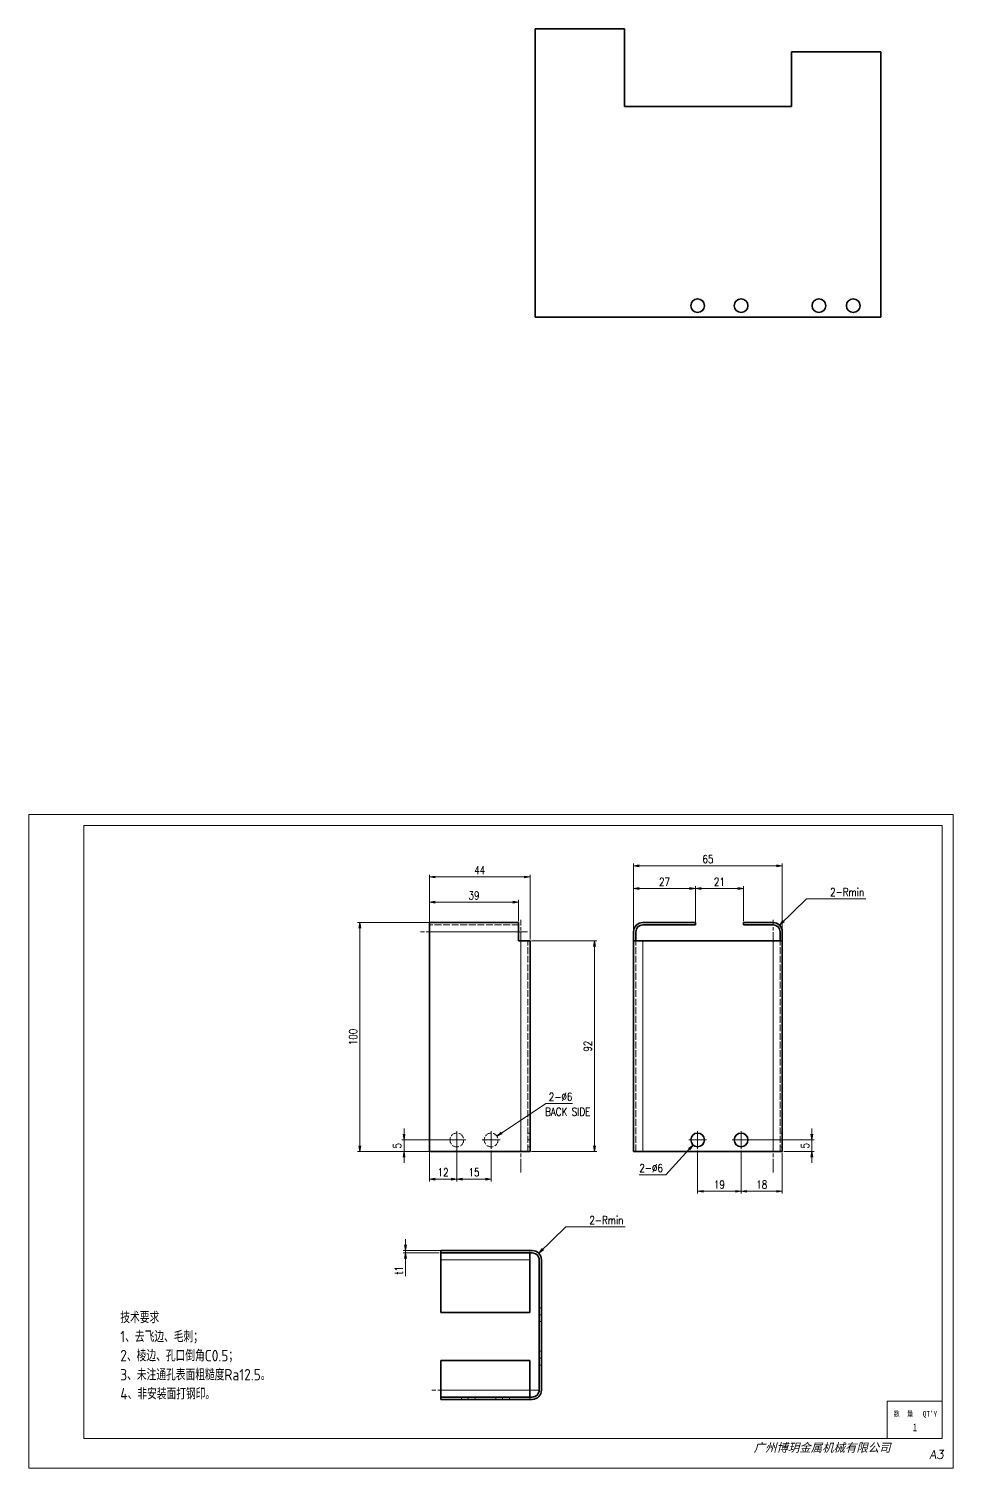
# Model space of a CAD drawing. Header units: millimetres. Extents: x 947 to 8432, y 980 to 2342.
# Drawn here: x 7590 to 7994, y 1550 to 2179 of the extents above; entities that cross this region are included whole.
import ezdxf
from ezdxf.enums import TextEntityAlignment as Align

# ---------------------------------------------------------------- set-up
doc = ezdxf.new("R2010")
doc.units = ezdxf.units.MM
doc.linetypes.add('AM_ISO02W050x2', pattern=[3.75, 3, -0.75])
doc.linetypes.add('AM_ISO08W050x2', pattern=[9, 6, -0.75, 1.5, -0.75])
for name, color, linetype, lineweight in [('DRAWING', 7, 'Continuous', 35), ('中心线', 2, 'AM_ISO08W050x2', 18), ('图框BY', 7, 'Continuous', 0), ('标注线', 3, 'Continuous', 18), ('粗实线', 7, 'Continuous', 35), ('细实线', 3, 'Continuous', 18), ('虚线', 1, 'AM_ISO02W050x2', 18)]:
    doc.layers.add(name, color=color, linetype=linetype, lineweight=lineweight)
doc.styles.add('DIM', font='romans.shx', dxfattribs={"width": 0.8, "bigfont": 'bigfont.shx'})
doc.styles.add('STYLE1', font='')
doc.styles.add('国标', font='simfang.ttf', dxfattribs={"width": 0.8})
doc.styles.add('机械长仿宋', font='gbenor.shx', dxfattribs={"height": 1, "bigfont": 'gbcbig.shx'})
doc.styles.add('标题字', font='romand.shx', dxfattribs={"oblique": 10, "bigfont": 'bigfont.shx'})
doc.styles.get('STYLE1').set_extended_font_data('SimSun')
doc.dimstyles.new('XR 1-1', dxfattribs={"dimtxt": 3.5, "dimasz": 2.5, "dimexe": 1, "dimexo": 0.625, "dimgap": 1.2, "dimtad": 1, "dimtoh": 1, "dimdsep": 46, "dimtxsty": 'DIM', "dimblk": 'OPEN', "dimcen": 0, "dimclrd": 8, "dimclre": 8, "dimclrt": 2, "dimazin": 2, "dimtfac": 0.5, "dimtmove": 0, "dimatfit": 3, "dimldrblk": 'OPEN', "dimfxl": 1, "dimtolj": 2, "dimlwd": 18, "dimlwe": 18, "dimarcsym": 0})
doc.dimstyles.new('XR 1-1$0', dxfattribs={"dimtxt": 3.5, "dimasz": 2.5, "dimexe": 1, "dimexo": 0.625, "dimgap": 1.2, "dimtad": 1, "dimzin": 9, "dimdsep": 46, "dimtxsty": 'DIM', "dimblk": 'OPEN', "dimcen": 0, "dimclrd": 8, "dimclre": 8, "dimclrt": 2, "dimazin": 2, "dimtfac": 0.5, "dimtmove": 0, "dimatfit": 3, "dimldrblk": 'OPEN', "dimfxl": 1, "dimtolj": 2, "dimlwd": 18, "dimlwe": 18, "dimarcsym": 0})
doc.dimstyles.new('XR 1-1$3', dxfattribs={"dimtxt": 3.5, "dimasz": 2.5, "dimexe": 1, "dimexo": 0.625, "dimgap": 1.2, "dimtad": 1, "dimtoh": 1, "dimdsep": 46, "dimtxsty": 'DIM', "dimblk": 'OPEN', "dimcen": 0, "dimclrd": 8, "dimclre": 8, "dimclrt": 2, "dimazin": 2, "dimtfac": 0.5, "dimtofl": 0, "dimtmove": 0, "dimatfit": 3, "dimldrblk": 'OPEN', "dimfxl": 1, "dimtolj": 2, "dimlwd": 18, "dimlwe": 18, "dimarcsym": 0})

# ---------------------------------------------------------------- blocks, each defined once
blk = doc.blocks.new('_Open')
at = {"color": 0, "linetype": 'ByBlock', "lineweight": -2}
for p, q in [((-1, 0.17), (0, 0)), ((-1, -0.17), (0, 0)), ((0, 0), (-1, 0))]:
    blk.add_line(p, q, dxfattribs=at)
blk = doc.blocks.new('*D362')
at = {"layer": '标注线', "color": 8, "lineweight": 18, "transparency": 16777216}
for p, q in [((7765.09, 1789.06), (7765.09, 1809.37)), ((7806.59, 1808.37), (7767.59, 1808.37)), ((7809.09, 1781.06), (7809.09, 1809.37))]:
    blk.add_line(p, q, dxfattribs=at)
at = {"layer": '标注线', "color": 8, "lineweight": 18, "transparency": 16777216, "xscale": 2.5, "yscale": 2.5, "zscale": 2.5, "rotation": 180}
blk.add_blockref('_Open', (7765.09, 1808.37), dxfattribs=at)
at = {"layer": '标注线', "color": 8, "lineweight": 18, "transparency": 16777216, "xscale": 2.5, "yscale": 2.5, "zscale": 2.5}
blk.add_blockref('_Open', (7809.09, 1808.37), dxfattribs=at)
at = {"layer": '标注线', "color": 2, "transparency": 16777216, "insert": (7787.09, 1811.32), "char_height": 3.5, "attachment_point": 5, "style": 'DIM'}
blk.add_mtext('\\A2;44', dxfattribs=at)
blk = doc.blocks.new('*D363')
at = {"layer": '标注线', "color": 8, "lineweight": 18, "transparency": 16777216}
for p, q in [((7854.35, 1785.06), (7854.35, 1804.29)), ((7856.85, 1803.29), (7878.85, 1803.29)), ((7881.35, 1789.06), (7881.35, 1804.29))]:
    blk.add_line(p, q, dxfattribs=at)
at = {"layer": '标注线', "color": 8, "lineweight": 18, "transparency": 16777216, "xscale": 2.5, "yscale": 2.5, "zscale": 2.5, "rotation": 180}
blk.add_blockref('_Open', (7854.35, 1803.29), dxfattribs=at)
at = {"layer": '标注线', "color": 8, "lineweight": 18, "transparency": 16777216, "xscale": 2.5, "yscale": 2.5, "zscale": 2.5}
blk.add_blockref('_Open', (7881.35, 1803.29), dxfattribs=at)
at = {"layer": '标注线', "color": 2, "transparency": 16777216, "insert": (7867.85, 1806.24), "char_height": 3.5, "attachment_point": 5, "style": 'DIM'}
blk.add_mtext('\\A2;27', dxfattribs=at)
blk = doc.blocks.new('*D364')
at = {"layer": '标注线', "color": 8, "lineweight": 18, "transparency": 16777216}
for p, q in [((7881.35, 1788.06), (7881.35, 1804.29)), ((7883.85, 1803.29), (7899.85, 1803.29)), ((7902.35, 1789.06), (7902.35, 1804.29))]:
    blk.add_line(p, q, dxfattribs=at)
at = {"layer": '标注线', "color": 8, "lineweight": 18, "transparency": 16777216, "xscale": 2.5, "yscale": 2.5, "zscale": 2.5, "rotation": 180}
blk.add_blockref('_Open', (7881.35, 1803.29), dxfattribs=at)
at = {"layer": '标注线', "color": 8, "lineweight": 18, "transparency": 16777216, "xscale": 2.5, "yscale": 2.5, "zscale": 2.5}
blk.add_blockref('_Open', (7902.35, 1803.29), dxfattribs=at)
at = {"layer": '标注线', "color": 2, "transparency": 16777216, "insert": (7891.85, 1806.24), "char_height": 3.5, "attachment_point": 5, "style": 'DIM'}
blk.add_mtext('\\A2;21', dxfattribs=at)
blk = doc.blocks.new('*D365')
at = {"layer": '标注线', "color": 8, "lineweight": 18, "transparency": 16777216}
for p, q in [((7854.35, 1785.06), (7854.35, 1814.23)), ((7916.85, 1813.23), (7856.85, 1813.23)), ((7919.35, 1783.67), (7919.35, 1814.23))]:
    blk.add_line(p, q, dxfattribs=at)
at = {"layer": '标注线', "color": 8, "lineweight": 18, "transparency": 16777216, "xscale": 2.5, "yscale": 2.5, "zscale": 2.5, "rotation": 180}
blk.add_blockref('_Open', (7854.35, 1813.23), dxfattribs=at)
at = {"layer": '标注线', "color": 8, "lineweight": 18, "transparency": 16777216, "xscale": 2.5, "yscale": 2.5, "zscale": 2.5}
blk.add_blockref('_Open', (7919.35, 1813.23), dxfattribs=at)
at = {"layer": '标注线', "color": 2, "transparency": 16777216, "insert": (7886.85, 1816.18), "char_height": 3.5, "attachment_point": 5, "style": 'DIM'}
blk.add_mtext('\\A2;65', dxfattribs=at)
blk = doc.blocks.new('*D366')
at = {"layer": '标注线', "color": 8, "lineweight": 18, "transparency": 16777216}
for p, q in [((7767.05, 1788.44), (7733.7, 1788.44)), ((7734.7, 1785.94), (7734.7, 1690.94)), ((7767.05, 1688.44), (7733.7, 1688.44))]:
    blk.add_line(p, q, dxfattribs=at)
at = {"layer": '标注线', "color": 8, "lineweight": 18, "transparency": 16777216, "xscale": 2.5, "yscale": 2.5, "zscale": 2.5}
for p, rotation in [((7734.7, 1788.44), 90), ((7734.7, 1688.44), 270)]:
    blk.add_blockref('_Open', p, dxfattribs=dict(at, rotation=rotation))
at = {"layer": '标注线', "color": 2, "transparency": 16777216, "insert": (7731.75, 1738.44), "char_height": 3.5, "attachment_point": 5, "rotation": 90, "style": 'DIM'}
blk.add_mtext('\\A2;100', dxfattribs=at)
blk = doc.blocks.new('*D367')
at = {"layer": '标注线', "color": 8, "lineweight": 18, "transparency": 16777216}
for p, q in [((7777.09, 1696.71), (7777.09, 1675.36)), ((7765.09, 1689.35), (7765.09, 1675.36)), ((7774.59, 1676.36), (7767.59, 1676.36))]:
    blk.add_line(p, q, dxfattribs=at)
at = {"layer": '标注线', "color": 8, "lineweight": 18, "transparency": 16777216, "xscale": 2.5, "yscale": 2.5, "zscale": 2.5, "rotation": 180}
blk.add_blockref('_Open', (7765.09, 1676.36), dxfattribs=at)
at = {"layer": '标注线', "color": 8, "lineweight": 18, "transparency": 16777216, "xscale": 2.5, "yscale": 2.5, "zscale": 2.5}
blk.add_blockref('_Open', (7777.09, 1676.36), dxfattribs=at)
at = {"layer": '标注线', "color": 2, "transparency": 16777216, "insert": (7771.09, 1679.31), "char_height": 3.5, "attachment_point": 5, "style": 'DIM'}
blk.add_mtext('\\A2;12', dxfattribs=at)
blk = doc.blocks.new('*D368')
at = {"layer": '标注线', "color": 8, "lineweight": 18, "transparency": 16777216}
for p, q in [((7754, 1695.94), (7754, 1698.44)), ((7773.46, 1693.44), (7753, 1693.44)), ((7754, 1693.44), (7754, 1688.44)), ((7771.98, 1688.44), (7753, 1688.44)), ((7754, 1685.94), (7754, 1683.44))]:
    blk.add_line(p, q, dxfattribs=at)
at = {"layer": '标注线', "color": 8, "lineweight": 18, "transparency": 16777216, "xscale": 2.5, "yscale": 2.5, "zscale": 2.5}
for p, rotation in [((7754, 1693.44), 270), ((7754, 1688.44), 90)]:
    blk.add_blockref('_Open', p, dxfattribs=dict(at, rotation=rotation))
at = {"layer": '标注线', "color": 2, "transparency": 16777216, "insert": (7751.05, 1690.94), "char_height": 3.5, "attachment_point": 5, "rotation": 90, "style": 'DIM'}
blk.add_mtext('\\A2;5', dxfattribs=at)
blk = doc.blocks.new('*D369')
at = {"layer": '标注线', "color": 8, "lineweight": 18, "transparency": 16777216}
for p, q in [((7777.09, 1688.91), (7777.09, 1675.36)), ((7792.09, 1688.91), (7792.09, 1675.36)), ((7779.59, 1676.36), (7789.59, 1676.36))]:
    blk.add_line(p, q, dxfattribs=at)
at = {"layer": '标注线', "color": 8, "lineweight": 18, "transparency": 16777216, "xscale": 2.5, "yscale": 2.5, "zscale": 2.5, "rotation": 180}
blk.add_blockref('_Open', (7777.09, 1676.36), dxfattribs=at)
at = {"layer": '标注线', "color": 8, "lineweight": 18, "transparency": 16777216, "xscale": 2.5, "yscale": 2.5, "zscale": 2.5}
blk.add_blockref('_Open', (7792.09, 1676.36), dxfattribs=at)
at = {"layer": '标注线', "color": 2, "transparency": 16777216, "insert": (7784.59, 1679.31), "char_height": 3.5, "attachment_point": 5, "style": 'DIM'}
blk.add_mtext('\\A2;15', dxfattribs=at)
blk = doc.blocks.new('*D370')
at = {"layer": '标注线', "color": 8, "lineweight": 18, "transparency": 16777216}
for p, q in [((7815.99, 1709.37), (7796.67, 1696.49)), ((7827.72, 1709.37), (7815.99, 1709.37))]:
    blk.add_line(p, q, dxfattribs=at)
at = {"layer": '标注线', "color": 8, "lineweight": 18, "transparency": 16777216, "xscale": 2.5, "yscale": 2.5, "zscale": 2.5, "rotation": 213.696603176848}
blk.add_blockref('_Open', (7794.59, 1695.1), dxfattribs=at)
at = {"layer": '标注线', "color": 2, "transparency": 16777216, "insert": (7822.45, 1712.32), "char_height": 3.5, "attachment_point": 5, "style": 'DIM'}
blk.add_mtext('\\A2;2-%%c6', dxfattribs=at)
blk = doc.blocks.new('*D371')
at = {"layer": '标注线', "color": 8, "lineweight": 18, "transparency": 16777216}
for p, q in [((7765.09, 1788.06), (7765.09, 1798.34)), ((7767.59, 1797.34), (7801.59, 1797.34)), ((7804.09, 1789.06), (7804.09, 1798.34))]:
    blk.add_line(p, q, dxfattribs=at)
at = {"layer": '标注线', "color": 8, "lineweight": 18, "transparency": 16777216, "xscale": 2.5, "yscale": 2.5, "zscale": 2.5, "rotation": 180}
blk.add_blockref('_Open', (7765.09, 1797.34), dxfattribs=at)
at = {"layer": '标注线', "color": 8, "lineweight": 18, "transparency": 16777216, "xscale": 2.5, "yscale": 2.5, "zscale": 2.5}
blk.add_blockref('_Open', (7804.09, 1797.34), dxfattribs=at)
at = {"layer": '标注线', "color": 2, "transparency": 16777216, "insert": (7784.59, 1800.29), "char_height": 3.5, "attachment_point": 5, "style": 'DIM'}
blk.add_mtext('\\A2;39', dxfattribs=at)
blk = doc.blocks.new('*D372')
at = {"layer": '标注线', "color": 8, "lineweight": 18, "transparency": 16777216}
for p, q in [((7809.71, 1780.44), (7838.23, 1780.44)), ((7837.23, 1777.94), (7837.23, 1690.94)), ((7809.71, 1688.44), (7838.23, 1688.44))]:
    blk.add_line(p, q, dxfattribs=at)
at = {"layer": '标注线', "color": 8, "lineweight": 18, "transparency": 16777216, "xscale": 2.5, "yscale": 2.5, "zscale": 2.5}
for p, rotation in [((7837.23, 1780.44), 90), ((7837.23, 1688.44), 270)]:
    blk.add_blockref('_Open', p, dxfattribs=dict(at, rotation=rotation))
at = {"layer": '标注线', "color": 2, "transparency": 16777216, "insert": (7834.28, 1734.44), "char_height": 3.5, "attachment_point": 5, "rotation": 90, "style": 'DIM'}
blk.add_mtext('\\A2;92', dxfattribs=at)
blk = doc.blocks.new('*D373')
at = {"layer": '标注线', "color": 8, "lineweight": 18, "transparency": 16777216}
for p, q in [((7901.35, 1688.91), (7901.35, 1670)), ((7919.35, 1687.81), (7919.35, 1670)), ((7916.85, 1671), (7903.85, 1671))]:
    blk.add_line(p, q, dxfattribs=at)
at = {"layer": '标注线', "color": 8, "lineweight": 18, "transparency": 16777216, "xscale": 2.5, "yscale": 2.5, "zscale": 2.5, "rotation": 180}
blk.add_blockref('_Open', (7901.35, 1671), dxfattribs=at)
at = {"layer": '标注线', "color": 8, "lineweight": 18, "transparency": 16777216, "xscale": 2.5, "yscale": 2.5, "zscale": 2.5}
blk.add_blockref('_Open', (7919.35, 1671), dxfattribs=at)
at = {"layer": '标注线', "color": 2, "transparency": 16777216, "insert": (7910.35, 1673.95), "char_height": 3.5, "attachment_point": 5, "style": 'DIM'}
blk.add_mtext('\\A2;18', dxfattribs=at)
blk = doc.blocks.new('*D374')
at = {"layer": '标注线', "color": 8, "lineweight": 18, "transparency": 16777216}
for p, q in [((7882.35, 1688.91), (7882.35, 1670)), ((7901.35, 1688.91), (7901.35, 1670)), ((7898.85, 1671), (7884.85, 1671))]:
    blk.add_line(p, q, dxfattribs=at)
at = {"layer": '标注线', "color": 8, "lineweight": 18, "transparency": 16777216, "xscale": 2.5, "yscale": 2.5, "zscale": 2.5, "rotation": 180}
blk.add_blockref('_Open', (7882.35, 1671), dxfattribs=at)
at = {"layer": '标注线', "color": 8, "lineweight": 18, "transparency": 16777216, "xscale": 2.5, "yscale": 2.5, "zscale": 2.5}
blk.add_blockref('_Open', (7901.35, 1671), dxfattribs=at)
at = {"layer": '标注线', "color": 2, "transparency": 16777216, "insert": (7891.85, 1673.95), "char_height": 3.5, "attachment_point": 5, "style": 'DIM'}
blk.add_mtext('\\A2;19', dxfattribs=at)
blk = doc.blocks.new('*D375')
at = {"layer": '标注线', "color": 8, "lineweight": 18, "transparency": 16777216}
for p, q in [((7932.25, 1695.94), (7932.25, 1698.44)), ((7904.98, 1693.44), (7933.25, 1693.44)), ((7932.25, 1688.44), (7932.25, 1693.44)), ((7919.98, 1688.44), (7933.25, 1688.44)), ((7932.25, 1685.94), (7932.25, 1683.44))]:
    blk.add_line(p, q, dxfattribs=at)
at = {"layer": '标注线', "color": 8, "lineweight": 18, "transparency": 16777216, "xscale": 2.5, "yscale": 2.5, "zscale": 2.5}
for p, rotation in [((7932.25, 1693.44), 270), ((7932.25, 1688.44), 90)]:
    blk.add_blockref('_Open', p, dxfattribs=dict(at, rotation=rotation))
at = {"layer": '标注线', "color": 2, "transparency": 16777216, "insert": (7929.3, 1690.94), "char_height": 3.5, "attachment_point": 5, "rotation": 90, "style": 'DIM'}
blk.add_mtext('\\A2;5', dxfattribs=at)
blk = doc.blocks.new('*D376')
at = {"layer": '标注线', "color": 8, "lineweight": 18, "transparency": 16777216}
for p, q in [((7868.5, 1678.21), (7878.65, 1689.37)), ((7856.77, 1678.21), (7868.5, 1678.21))]:
    blk.add_line(p, q, dxfattribs=at)
at = {"layer": '标注线', "color": 8, "lineweight": 18, "transparency": 16777216, "xscale": 2.5, "yscale": 2.5, "zscale": 2.5, "rotation": 47.70245945421063}
blk.add_blockref('_Open', (7880.33, 1691.22), dxfattribs=at)
at = {"layer": '标注线', "color": 2, "transparency": 16777216, "insert": (7862.03, 1681.16), "char_height": 3.5, "attachment_point": 5, "style": 'DIM'}
blk.add_mtext('\\A2;2-%%c6', dxfattribs=at)
blk = doc.blocks.new('BB')
at = {"layer": '标注线', "style": 'DIM', "width": 0.8}
blk.add_text('BACK SIDE', height=3.5, dxfattribs=at).set_placement((-0.43, -5.73))
blk = doc.blocks.new('*D377')
at = {"layer": '标注线', "color": 8, "lineweight": 18, "transparency": 16777216}
for p, q in [((7754.7, 1647.6), (7754.7, 1650.1)), ((7770.78, 1645.1), (7753.7, 1645.1)), ((7769.44, 1644.1), (7753.7, 1644.1)), ((7754.7, 1645.1), (7754.7, 1644.1)), ((7754.7, 1641.6), (7754.7, 1633.9))]:
    blk.add_line(p, q, dxfattribs=at)
at = {"layer": '标注线', "color": 8, "lineweight": 18, "transparency": 16777216, "xscale": 2.5, "yscale": 2.5, "zscale": 2.5}
for p, rotation in [((7754.7, 1645.1), 270), ((7754.7, 1644.1), 90)]:
    blk.add_blockref('_Open', p, dxfattribs=dict(at, rotation=rotation))
at = {"layer": '标注线', "color": 2, "transparency": 16777216, "insert": (7751.75, 1636.5), "char_height": 3.5, "attachment_point": 5, "rotation": 90, "style": 'DIM'}
blk.add_mtext('\\A2;{\\Fromans,bigfont|c134;t}1', dxfattribs=at)

msp = doc.modelspace()

# ---------------------------------------------------------------- linework, layer by layer
at = {"layer": 'DRAWING'}
for p, q in [((7811.353, 2179.044), (7811.353, 2156.044)), ((7811.353, 2179.044), (7850.353, 2179.044)), ((7850.353, 2179.044), (7850.353, 2156.044)), ((7923.353, 2169.044), (7923.353, 2156.044)), ((7962.353, 2169.044), (7923.353, 2169.044)), ((7962.353, 2149.044), (7962.353, 2169.044)), ((7811.353, 2152.044), (7811.353, 2156.044)), ((7811.353, 2153.044), (7811.353, 2149.044)), ((7811.353, 2152.044), (7811.353, 2151.044)), ((7850.353, 2149.044), (7850.353, 2156.044)), ((7923.353, 2145.044), (7923.353, 2156.044)), ((7811.353, 2053.044), (7811.353, 2149.044)), ((7850.353, 2145.044), (7850.353, 2149.044)), ((7851.353, 2145.044), (7850.353, 2145.044)), ((7858.353, 2145.044), (7851.353, 2145.044)), ((7916.353, 2145.044), (7858.353, 2145.044)), ((7920.353, 2145.044), (7916.353, 2145.044)), ((7918.353, 2145.044), (7922.353, 2145.044)), ((7922.353, 2145.044), (7923.353, 2145.044)), ((7962.353, 2053.044), (7962.353, 2149.044)), ((7851.353, 2053.044), (7811.353, 2053.044)), ((7922.353, 2053.044), (7851.353, 2053.044)), ((7922.353, 2053.044), (7962.353, 2053.044))]:
    msp.add_line(p, q, dxfattribs=at)
for centre in [(7882.353, 2058.044), (7901.353, 2058.044), (7935.353, 2058.044), (7950.353, 2058.044)]:
    msp.add_circle(centre, 3, dxfattribs=at)
at = {"layer": '中心线'}
for p, q in [((7805.09, 1679.238), (7805.09, 1789.638)), ((7915.353, 1679.238), (7915.353, 1789.638)), ((7807.99, 1784.438), (7761.189, 1784.438)), ((7812.969, 1584.1), (7766.168, 1584.1))]:
    msp.add_line(p, q, dxfattribs=at)
at = {"layer": '中心线', "ltscale": 0.194995}
for p, q in [((7780.989, 1693.438), (7773.19, 1693.438)), ((7795.989, 1693.438), (7788.19, 1693.438)), ((7886.253, 1693.438), (7878.453, 1693.438)), ((7905.253, 1693.438), (7897.453, 1693.438))]:
    msp.add_line(p, q, dxfattribs=at)
at = {"layer": '中心线', "ltscale": 0.195001}
for p, q in [((7777.09, 1697.338), (7777.09, 1689.538)), ((7792.09, 1697.338), (7792.09, 1689.538)), ((7882.353, 1697.338), (7882.353, 1689.538)), ((7901.353, 1697.338), (7901.353, 1689.538))]:
    msp.add_line(p, q, dxfattribs=at)
at = {"layer": '中心线', "ltscale": 0.030017}
for p, q in [((7809.19, 1693.438), (7807.989, 1693.438)), ((7919.453, 1693.438), (7918.253, 1693.438)), ((7814.169, 1617.1), (7812.968, 1617.1)), ((7814.169, 1598.1), (7812.968, 1598.1))]:
    msp.add_line(p, q, dxfattribs=at)
at = {"layer": '中心线', "ltscale": 0.029999}
for p, q in [((7782.069, 1580), (7782.069, 1581.2)), ((7797.069, 1580), (7797.069, 1581.2))]:
    msp.add_line(p, q, dxfattribs=at)
at = {"layer": '图框BY'}
msp.add_lwpolyline([(7994.051, 1835.722), (7590, 1835.722), (7590, 1550), (7994.051, 1550)], close=True, dxfattribs=at)
for points in [[(7614.051, 1830.911), (7614.051, 1562.987), (7989.241, 1562.987), (7989.241, 1830.911), (7614.051, 1830.911)], [(7965.19, 1562.987), (7965.19, 1579.342), (7989.241, 1579.342)]]:
    msp.add_lwpolyline(points, dxfattribs=at)
at = {"layer": '粗实线', "ltscale": 0.1}
for p, q in [((7765.09, 1788.438), (7765.09, 1784.438)), ((7804.09, 1784.438), (7804.09, 1788.438)), ((7804.09, 1780.438), (7804.09, 1784.438)), ((7809.09, 1780.438), (7805.09, 1780.438)), ((7854.353, 1780.438), (7854.353, 1784.438)), ((7858.353, 1780.438), (7854.353, 1780.438)), ((7855.353, 1780.438), (7855.353, 1784.438)), ((7919.353, 1780.438), (7915.353, 1780.438)), ((7918.353, 1780.438), (7918.353, 1784.438)), ((7919.353, 1780.438), (7919.353, 1784.438)), ((7809.09, 1688.438), (7805.09, 1688.438)), ((7858.353, 1688.438), (7854.353, 1688.438)), ((7919.353, 1688.438), (7915.353, 1688.438))]:
    msp.add_line(p, q, dxfattribs=at)
at = {"layer": '粗实线'}
for p, q in [((7804.09, 1788.438), (7765.09, 1788.438)), ((7881.353, 1788.438), (7858.353, 1788.438)), ((7881.353, 1787.438), (7858.353, 1787.438)), ((7765.09, 1688.438), (7765.09, 1784.438)), ((7809.09, 1688.438), (7809.09, 1780.438)), ((7854.353, 1688.438), (7854.353, 1780.438)), ((7915.353, 1780.438), (7858.353, 1780.438)), ((7919.353, 1688.438), (7919.353, 1780.438)), ((7805.09, 1688.438), (7765.09, 1688.438)), ((7915.353, 1688.438), (7858.353, 1688.438)), ((7810.069, 1645.1), (7770.069, 1645.1)), ((7770.069, 1644.1), (7810.069, 1644.1)), ((7770.069, 1618.1), (7770.069, 1641.1)), ((7809.069, 1618.1), (7809.069, 1641.1)), ((7813.069, 1584.1), (7813.069, 1641.1)), ((7814.069, 1584.1), (7814.069, 1641.1)), ((7770.069, 1618.1), (7809.069, 1618.1)), ((7770.069, 1597.1), (7809.069, 1597.1)), ((7770.069, 1581.1), (7810.069, 1581.1)), ((7810.069, 1580.1), (7770.069, 1580.1))]:
    msp.add_line(p, q, dxfattribs=at)
at = {"layer": '粗实线', "ltscale": 0.025}
for p, q in [((7881.353, 1788.438), (7881.353, 1787.438)), ((7902.353, 1788.438), (7902.353, 1787.438)), ((7805.09, 1780.438), (7804.09, 1780.438)), ((7770.069, 1644.1), (7770.069, 1645.1)), ((7770.069, 1580.1), (7770.069, 1581.1))]:
    msp.add_line(p, q, dxfattribs=at)
at = {"layer": '粗实线', "ltscale": 0.325}
for p, q in [((7902.353, 1788.438), (7915.353, 1788.438)), ((7902.353, 1787.438), (7915.353, 1787.438)), ((7770.069, 1584.1), (7770.069, 1597.1)), ((7809.069, 1597.1), (7809.069, 1584.1))]:
    msp.add_line(p, q, dxfattribs=at)
at = {"layer": '粗实线', "ltscale": 0.075}
for p, q in [((7770.069, 1644.1), (7770.069, 1641.1)), ((7809.069, 1641.1), (7809.069, 1644.1))]:
    msp.add_line(p, q, dxfattribs=at)
at = {"layer": '粗实线', "ltscale": 0.053033}
for p, q in [((7770.069, 1581.979), (7770.069, 1584.1)), ((7809.069, 1584.1), (7809.069, 1581.979))]:
    msp.add_line(p, q, dxfattribs=at)
at = {"layer": '粗实线', "ltscale": 0.021967}
for p, q in [((7770.069, 1581.1), (7770.069, 1581.979)), ((7809.069, 1581.979), (7809.069, 1581.1))]:
    msp.add_line(p, q, dxfattribs=at)
at = {"layer": '粗实线'}
for centre in [(7882.353, 1693.438), (7901.353, 1693.438)]:
    msp.add_circle(centre, 3, dxfattribs=at)
for centre, radius, start, end in [((7858.353, 1784.438), 4, 90.000003, 180.000005), ((7858.353, 1784.438), 3, 90.000003, 180.000005), ((7915.353, 1784.438), 4, 0, 90.000003), ((7915.353, 1784.438), 3, 0, 90.000003), ((7810.069, 1641.1), 4, 0, 90.000003), ((7810.069, 1641.1), 3, 0, 90.000003), ((7810.069, 1584.1), 4, 269.999997, 0), ((7810.069, 1584.1), 3, 269.999997, 0)]:
    msp.add_arc(centre, radius, start, end, dxfattribs=at)
at = {"layer": '细实线'}
for p, q in [((7804.09, 1784.438), (7765.09, 1784.438)), ((7805.09, 1688.438), (7805.09, 1780.438)), ((7858.353, 1688.438), (7858.353, 1780.438)), ((7915.353, 1688.438), (7915.353, 1780.438)), ((7809.069, 1641.1), (7770.069, 1641.1)), ((7809.069, 1584.1), (7770.069, 1584.1))]:
    msp.add_line(p, q, dxfattribs=at)
at = {"layer": '虚线'}
for p, q in [((7804.09, 1787.438), (7765.09, 1787.438)), ((7804.09, 1784.438), (7765.09, 1784.438)), ((7804.09, 1784.438), (7765.09, 1784.438)), ((7804.09, 1784.438), (7765.09, 1784.438)), ((7805.09, 1688.438), (7805.09, 1780.438)), ((7805.09, 1688.438), (7805.09, 1780.438)), ((7805.09, 1688.438), (7805.09, 1780.438)), ((7808.09, 1688.438), (7808.09, 1780.438)), ((7855.353, 1688.438), (7855.353, 1780.438)), ((7858.353, 1688.438), (7858.353, 1780.438)), ((7915.353, 1688.438), (7915.353, 1780.438)), ((7918.353, 1688.438), (7918.353, 1780.438)), ((7809.069, 1641.1), (7770.069, 1641.1)), ((7809.069, 1584.1), (7770.069, 1584.1))]:
    msp.add_line(p, q, dxfattribs=at)
at = {"layer": '虚线', "ltscale": 0.025}
for p, q in [((7809.09, 1696.438), (7808.09, 1696.438)), ((7809.09, 1696.438), (7808.09, 1696.438)), ((7919.353, 1696.438), (7918.353, 1696.438)), ((7919.353, 1696.438), (7918.353, 1696.438)), ((7809.09, 1690.438), (7808.09, 1690.438)), ((7809.09, 1690.438), (7808.09, 1690.438)), ((7919.353, 1690.438), (7918.353, 1690.438)), ((7919.353, 1690.438), (7918.353, 1690.438)), ((7809.069, 1644.1), (7809.069, 1645.1)), ((7814.069, 1620.1), (7813.069, 1620.1)), ((7814.069, 1614.1), (7813.069, 1614.1)), ((7814.069, 1601.1), (7813.069, 1601.1)), ((7814.069, 1595.1), (7813.069, 1595.1)), ((7779.069, 1580.1), (7779.069, 1581.1)), ((7785.069, 1580.1), (7785.069, 1581.1)), ((7794.069, 1580.1), (7794.069, 1581.1)), ((7800.069, 1580.1), (7800.069, 1581.1)), ((7809.069, 1580.1), (7809.069, 1581.1))]:
    msp.add_line(p, q, dxfattribs=at)
at = {"layer": '虚线'}
for centre in [(7777.09, 1693.438), (7792.09, 1693.438)]:
    msp.add_circle(centre, 3, dxfattribs=at)

# ---------------------------------------------------------------- block references
at = {"layer": '标注线'}
msp.add_blockref('BB', (7816.1, 1709.75), dxfattribs=at)

# ---------------------------------------------------------------- texts
at = {"layer": '图框BY', "style": '国标', "width": 0.8}
for s, p in [('数  量', (7968.01, 1572.577)), ("QT'Y ", (7980.76, 1572.577))]:
    msp.add_text(s, height=2.4051, dxfattribs=at).set_placement(p)
msp.add_text('1', height=3.367, dxfattribs=at).set_placement((7977.318, 1566.163), align=Align.CENTER)
at = {"layer": '图框BY', "lineweight": -3, "style": 'STYLE1', "oblique": 15}
msp.add_text('广州博玥金属机械有限公司', height=3.6557, dxfattribs=at).set_placement((7906.861, 1557.147))
at = {"layer": '图框BY', "style": '标题字', "oblique": 10}
msp.add_text('A3', height=3.8481, dxfattribs=at).set_placement((7986.755, 1556.025), align=Align.MIDDLE)
at = {"layer": '标注线', "color": 2, "char_height": 3.5, "attachment_point": 7, "style": 'DIM'}
for insert in [(7940.247, 1800.047), (7835.03, 1656.643)]:
    msp.add_mtext('\\A2;2-Rmin', dxfattribs=dict(at, insert=insert))
at = {"layer": '标注线', "color": 2, "insert": (7630, 1580), "char_height": 5, "width": 114.82461, "attachment_point": 7, "style": '机械长仿宋'}
msp.add_mtext('\\A2;技术要求\\P1、去飞边、毛刺；\\P2、棱边、孔口倒角C0.5；\\P3、未注通孔表面粗糙度Ra12.5。\\P4、非安装面打钢印。', dxfattribs=at)

# ---------------------------------------------------------------- dimensions: what is measured, and where the dimension line sits
at = {"layer": '标注线'}
for base, p1, p2, picture, middle in [((7854.353, 1813.231), (7919.353, 1783.044), (7854.353, 1784.438), '*D365', (7886.853, 1816.181)), ((7881.353, 1803.286), (7854.353, 1784.438), (7881.353, 1788.438), '*D363', (7867.853, 1806.236)), ((7902.353, 1803.286), (7881.353, 1787.438), (7902.353, 1788.438), '*D364', (7891.853, 1806.236)), ((7804.09, 1797.337), (7765.09, 1787.438), (7804.09, 1788.438), '*D371', (7784.59, 1800.287)), ((7765.09, 1676.363), (7777.09, 1697.338), (7765.09, 1689.978), '*D367', (7771.09, 1679.313)), ((7792.09, 1676.363), (7777.09, 1689.538), (7792.09, 1689.538), '*D369', (7784.59, 1679.313)), ((7901.353, 1671), (7919.353, 1688.438), (7901.353, 1689.538), '*D373', (7910.353, 1673.95))]:
    dim = msp.add_linear_dim(base=base, p1=p1, p2=p2, dimstyle='XR 1-1$0', dxfattribs=at)
    dim.commit()
    dim.dimension.update_dxf_attribs({"geometry": picture, "text_midpoint": middle})
dim = msp.add_linear_dim(base=(7765.09, 1808.369), p1=(7809.09, 1780.438), p2=(7765.09, 1788.438), dimstyle='XR 1-1$0', dxfattribs=at)
dim.commit()
dim.dimension.update_dxf_attribs({"geometry": '*D362', "text_midpoint": (7787.09, 1808.369), "dimtype": 160})
for base, p1, p2, picture, middle in [((7734.7, 1688.438), (7767.675, 1788.438), (7767.675, 1688.438), '*D366', (7731.75, 1738.438)), ((7837.233, 1688.438), (7809.09, 1780.438), (7809.09, 1688.438), '*D372', (7834.283, 1734.438)), ((7754.003, 1688.438), (7774.09, 1693.438), (7772.605, 1688.438), '*D368', (7751.053, 1690.938)), ((7932.254, 1693.438), (7919.353, 1688.438), (7904.353, 1693.438), '*D375', (7929.304, 1690.938))]:
    dim = msp.add_linear_dim(base=base, p1=p1, p2=p2, angle=90, dimstyle='XR 1-1$0', dxfattribs=at)
    dim.commit()
    dim.dimension.update_dxf_attribs({"geometry": picture, "text_midpoint": middle})
for p1, p2, override, picture, middle in [((7789.594, 1691.773), (7794.586, 1695.102), {"dimpost": '2-%%c<>'}, '*D370', (7822.453, 1709.373)), ((7884.372, 1695.657), (7880.334, 1691.219), {"dimpost": '2-%%c<>', "dimtxsty": 'DIM', "dimldrblk": 'Open'}, '*D376', (7862.033, 1678.212))]:
    dim = msp.add_diameter_dim_2p(p1=p1, p2=p2, dimstyle='XR 1-1$3', override=override, dxfattribs=at)
    dim.commit()
    dim.dimension.update_dxf_attribs({"geometry": picture, "text_midpoint": middle, "dimtype": 163})
dim = msp.add_linear_dim(base=(7882.353, 1671), p1=(7901.353, 1689.538), p2=(7882.353, 1689.538), dimstyle='XR 1-1$0', override={"dimtmove": 1}, dxfattribs=at)
dim.commit()
dim.dimension.update_dxf_attribs({"geometry": '*D374', "text_midpoint": (7891.853, 1673.95)})
dim = msp.add_linear_dim(base=(7754.7, 1644.1), p1=(7771.405, 1645.1), p2=(7770.069, 1644.1), angle=90, text='{\\Fromans,bigfont|c134;t}<>', dimstyle='XR 1-1$0', dxfattribs=at)
dim.commit()
dim.dimension.update_dxf_attribs({"geometry": '*D377', "text_midpoint": (7751.75, 1636.5)})

# ---------------------------------------------------------------- leaders
at = {"layer": '标注线', "annotation_type": 0, "has_hookline": 1, "hookline_direction": 0, "text_width": 15.6}
for points in [[(7918.114, 1787.332), (7929.925, 1798.847), (7939.047, 1798.847)], [(7812.897, 1643.928), (7824.708, 1655.443), (7833.83, 1655.443)]]:
    msp.add_leader(points, dimstyle='XR 1-1', dxfattribs=at)

doc.saveas('drawing.dxf')
